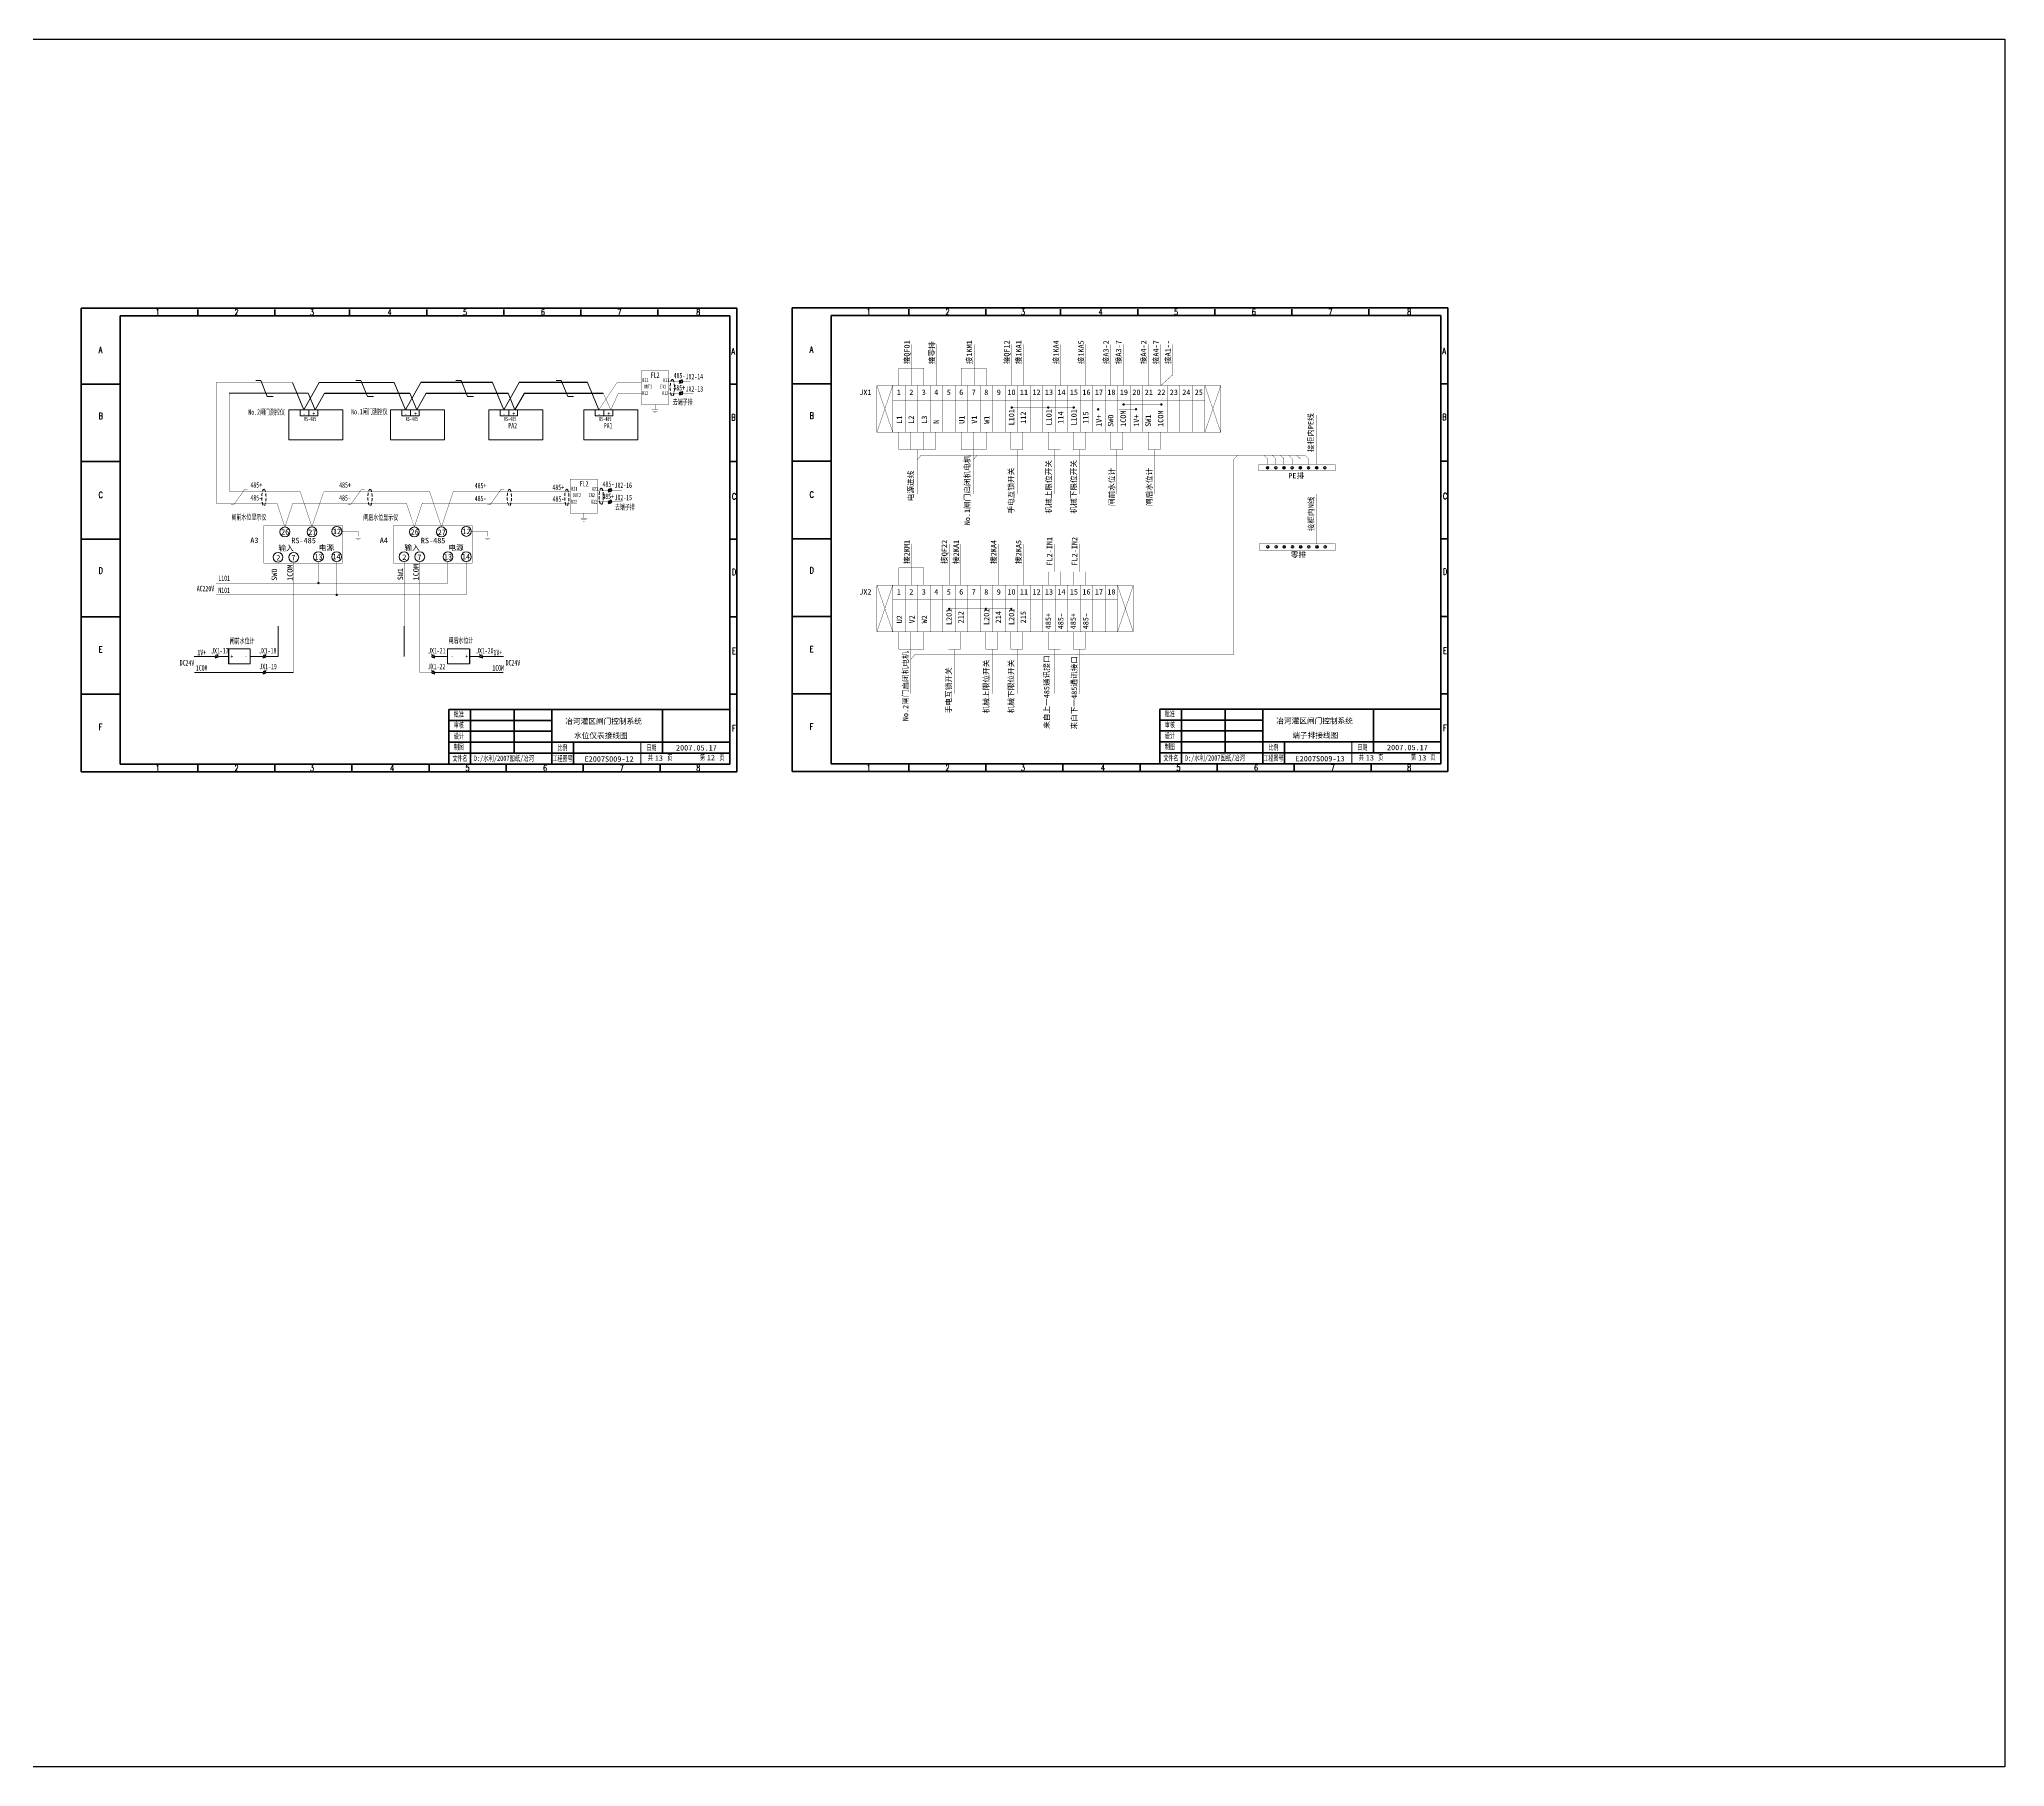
# Model space of a CAD drawing. Header units: millimetres. Extents: x 351 to 10319, y -5939 to 5511.
# Drawn here: x 5793 to 7052, y -4286 to -3180 of the extents above; entities that cross this region are included whole.
import ezdxf

# ---------------------------------------------------------------- set-up
doc = ezdxf.new("R2010")
doc.units = ezdxf.units.MM
doc.linetypes.add('DASHED', pattern=[0.75, 0.5, -0.25])
doc.layers.add('40', color=7, linetype='Continuous')
doc.layers.add('41', color=7, linetype='Continuous')
doc.styles.add('HZ', font='txt.shx', dxfattribs={"width": 0.65, "bigfont": 'hztxt.shx'})
doc.styles.add('song', font='SimSun.ttf', dxfattribs={"width": 0.65})
doc.styles.add('仿宋', font='SIMFANG.TTF', dxfattribs={"width": 0.65})

# ---------------------------------------------------------------- blocks, each defined once
blk = doc.blocks.new('A3图框')
at = {"color": 0, "lineweight": 50}
for p, q in [((167.9, 122.9), (-252.1, 122.9)), ((-177.4, 121.9), (-177.4, 117.9)), ((-128.1, 121.9), (-128.1, 117.9)), ((-80.2, 121.9), (-80.2, 117.9)), ((-30.8, 121.9), (-30.8, 117.9)), ((18.5, 121.9), (18.5, 117.9)), ((67.9, 121.9), (67.9, 117.9)), ((117.3, 121.9), (117.3, 117.9)), ((-227.1, 74.2), (-252.1, 74.2)), ((167.9, 74.2), (163.3, 74.2)), ((-227.1, 24.6), (-252.1, 24.6)), ((167.9, 24.6), (163.3, 24.6)), ((-227.1, -25.1), (-252.1, -25.1)), ((167.5, -25.1), (163.3, -25.1)), ((-227.1, -74.8), (-252.1, -74.8)), ((167.9, -74.8), (163.3, -74.8)), ((-227.1, -124.4), (-252.1, -124.4)), ((167.9, -124.4), (163.3, -124.4)), ((167.9, -174.1), (-252.1, -174.1)), ((-177.4, -169.1), (-177.4, -174.1)), ((-128.1, -169.1), (-128.1, -174.1)), ((-78.7, -169.1), (-78.7, -174.1)), ((-29.3, -169.1), (-29.3, -174.1)), ((20, -169.1), (20, -174.1)), ((69.4, -169.1), (69.4, -174.1)), ((118.8, -169.1), (118.8, -174.1))]:
    blk.add_line(p, q, dxfattribs=at)
at = {"lineweight": 20}
blk.add_line((106.3, -155.1), (106.3, -169.1), dxfattribs=at)
at = {"layer": '40', "color": 0, "lineweight": 50}
for p, q in [((163.3, 117.9), (-227.1, 117.9)), ((163.3, -169.1), (163.3, 117.9)), ((-16.7, -134.1), (163.3, -134.1)), ((-16.7, -169.1), (-16.7, -134.1)), ((-2.7, -169.1), (-2.7, -134.1)), ((25.3, -162.1), (25.3, -134.1)), ((49.3, -169.1), (49.3, -134.1)), ((120.3, -162.1), (120.3, -134.1)), ((-16.7, -141.1), (49.3, -141.1)), ((-16.7, -148.1), (49.3, -148.1)), ((-16.7, -155.1), (163.3, -155.1)), ((-16.7, -162.1), (163.3, -162.1)), ((63.3, -169.1), (63.3, -155.1)), ((63.3, -169.1), (63.3, -155.1)), ((120.3, -162.1), (120.3, -155.1)), ((-227.1, -169.1), (163.3, -169.1))]:
    blk.add_line(p, q, dxfattribs=at)
at = {"layer": '41', "color": 0, "lineweight": 50}
for p, q in [((-252.1, 122.9), (-252.1, -174.1)), ((-227.1, 117.9), (-227.1, -169.1)), ((167.9, 122.9), (167.9, -174.1))]:
    blk.add_line(p, q, dxfattribs=at)
at = {"color": 0, "lineweight": 50, "style": 'HZ', "width": 0.75}
for s, p in [('1', (-204.5, 118.3)), ('2', (-153.9, 118.3)), ('3', (-105.6, 118.3)), ('4', (-55.8, 118.3)), ('5', (-7.5, 118.3)), ('6', (42.3, 118.3)), ('7', (91.3, 118.3)), ('8', (141.8, 118.3)), ('A', (-241, 94.1)), ('A', (164.3, 93.2)), ('B', (-241, 51.8)), ('B', (164.3, 50.9)), ('C', (-241, 1.3)), ('C', (164.7, 0.3)), ('D', (-241, -47.2)), ('D', (164.7, -48.1)), ('E', (-241, -97.7)), ('E', (164.7, -98.7)), ('F', (-241, -147.3)), ('F', (164.7, -148.2)), ('1', (-204.5, -173.6)), ('2', (-153.9, -173.6)), ('3', (-105.6, -173.6)), ('4', (-54.3, -173.6)), ('5', (-6, -173.6)), ('6', (43.7, -173.6)), ('7', (92.8, -173.6)), ('8', (141.8, -173.6))]:
    blk.add_text(s, height=4, dxfattribs=at).set_placement(p)
at = {"layer": '41', "color": 0, "lineweight": 20, "style": '仿宋', "width": 0.65}
for s, p in [('批准', (-13.4, -138.9)), ('设计', (-13.4, -152.9)), ('审核', (-13.4, -145.9)), ('文件名', (-14.3, -167.2)), ('制图', (-13.4, -159.9)), ('工程图号', (49.8, -167.2)), ('比例', (53, -160.3)), ('日期', (110, -160.3)), ('共     页', (110.8, -166.8)), ('第     页', (144.2, -166.6))]:
    blk.add_text(s, height=3.5, dxfattribs=at).set_placement(p)
blk = doc.blocks.new('接地')
at = {"const_width": 0.202}
for points in [[(-2.2, 1.1), (2.2, 1.1)], [(-1.6, 0), (1.6, 0)], [(0, 4.3), (0, 1.1)], [(-0.5, -1.1), (0.5, -1.1)]]:
    blk.add_lwpolyline(points, dxfattribs=at)
at = {"flags": 9}
blk.add_attdef('S', (0, 4.3), '', height=0.0000576, dxfattribs=at)
blk = doc.blocks.new('辅助符号2')
blk.add_line((-1, 6.1), (1.5, 4.1))
at = {"const_width": 0.202}
blk.add_lwpolyline([(0.2, 4.2), (0.2, -2.6)], dxfattribs=at)
blk.add_circle((0.2, 5.1), 0.96)
at = {"flags": 9}
blk.add_attdef('S', (0.2, 6.1), '', height=0.0000576, dxfattribs=at)

msp = doc.modelspace()

# ---------------------------------------------------------------- linework, layer by layer
at = {"color": 0, "lineweight": 20}
for p, q in [((5931.999, -3398.364), (5935.284, -3398.364)), ((5935.284, -3398.364), (5939.39, -3408.489)), ((5996.148, -3398.364), (5999.433, -3398.364)), ((5999.433, -3398.364), (6003.539, -3408.489)), ((6060.296, -3398.364), (6063.581, -3398.364)), ((6063.581, -3398.364), (6067.687, -3408.489)), ((6124.445, -3398.364), (6127.729, -3398.364)), ((6127.729, -3398.364), (6131.835, -3408.489)), ((5914.999, -3406.498), (5965.658, -3406.498)), ((5939.39, -3408.489), (5943.222, -3408.489)), ((5955.633, -3399.702), (5962.822, -3417.129)), ((5962.822, -3417.129), (5972.722, -3399.702)), ((5965.658, -3406.498), (5970.043, -3417.129)), ((5970.043, -3417.129), (5976.082, -3406.498)), ((5972.722, -3399.702), (6020.703, -3399.702)), ((6003.539, -3408.489), (6007.371, -3408.489)), ((6020.703, -3399.702), (6027.892, -3417.129)), ((6027.892, -3417.129), (6037.793, -3399.702)), ((6030.728, -3406.498), (6035.114, -3417.129)), ((6035.114, -3417.129), (6041.153, -3406.498)), ((6067.687, -3408.489), (6071.519, -3408.489)), ((6083.684, -3399.702), (6090.872, -3417.129)), ((6090.872, -3417.129), (6100.773, -3399.702)), ((6093.709, -3406.498), (6098.094, -3417.129)), ((6098.094, -3417.129), (6104.133, -3406.498)), ((6131.835, -3408.489), (6135.668, -3408.489)), ((6144.627, -3399.702), (6151.816, -3417.129)), ((5966.094, -3420.908), (5966.094, -3417.191)), ((6031.164, -3420.908), (6031.164, -3417.191)), ((6094.144, -3420.908), (6094.144, -3417.191)), ((6151.816, -3417.129), (6151.816, -3417.129)), ((6155.088, -3420.908), (6155.088, -3417.191)), ((5946.284, -3555.611), (5946.284, -3574.982)), ((6027.003, -3555.611), (6027.003, -3574.982)), ((5906.087, -3574.982), (5892.633, -3574.982)), ((5905.98, -3576.121), (5908.032, -3573.844)), ((5914.469, -3574.982), (5907.926, -3574.982)), ((5928.545, -3574.982), (5936.753, -3574.982)), ((5936.646, -3576.121), (5938.698, -3573.844)), ((5938.591, -3574.982), (5946.284, -3574.982)), ((6046.722, -3576.121), (6044.67, -3573.844)), ((6054.824, -3574.982), (6046.615, -3574.982)), ((6068.899, -3574.982), (6075.443, -3574.982)), ((6077.388, -3576.121), (6075.336, -3573.844)), ((6077.281, -3574.982), (6090.735, -3574.982)), ((5892.838, -3585.284), (5936.754, -3585.284)), ((5898.875, -3585.284), (5901.998, -3585.284)), ((5936.646, -3586.377), (5938.698, -3584.1)), ((5938.59, -3585.284), (5956.082, -3585.284)), ((6046.722, -3586.377), (6044.67, -3584.1)), ((6090.531, -3585.284), (6046.614, -3585.284)), ((6084.494, -3585.284), (6081.37, -3585.284))]:
    msp.add_line(p, q, dxfattribs=at)
for p, q in [((5976.082, -3406.498), (6030.728, -3406.498)), ((6083.684, -3399.702), (6037.793, -3399.702)), ((6041.153, -3406.498), (6093.709, -3406.498)), ((6144.627, -3399.702), (6100.773, -3399.702)), ((6104.133, -3406.498), (6154.652, -3406.498)), ((5914.469, -3570.129), (5914.469, -3579.724)), ((6068.899, -3570.129), (6068.899, -3579.724))]:
    msp.add_line(p, q)
msp.add_lwpolyline([(2031.384, -3179.863), (7052.34, -3179.863), (7052.34, -4286.001), (2031.384, -4286.001)], close=True)
at = {"const_width": 0.2}
for points in [[(5931.999, -3398.364), (5935.284, -3398.364), (5939.39, -3408.489), (5943.222, -3408.489)], [(5996.148, -3398.364), (5999.433, -3398.364), (6003.539, -3408.489), (6007.371, -3408.489)], [(6060.296, -3398.364), (6063.581, -3398.364), (6067.687, -3408.489), (6071.519, -3408.489)], [(6124.445, -3398.364), (6127.729, -3398.364), (6131.835, -3408.489), (6135.668, -3408.489)], [(5914.999, -3399.702), (5908.794, -3399.702), (5906.586, -3399.702), (5906.586, -3476.82)], [(5914.344, -3399.702), (5955.633, -3399.702), (5962.822, -3417.129)], [(5914.999, -3406.498), (5914.999, -3469.246)], [(5914.999, -3406.498), (5965.658, -3406.498)], [(6151.816, -3417.129), (6151.816, -3417.129), (6151.816, -3417.129), (6144.627, -3399.702), (6100.773, -3399.702), (6090.872, -3417.129), (6083.684, -3399.702), (6037.793, -3399.702), (6027.892, -3417.129), (6020.703, -3399.702), (5972.722, -3399.702), (5962.822, -3417.129)], [(5965.658, -3406.498), (5970.043, -3417.129), (5976.082, -3406.498), (6030.728, -3406.498), (6035.114, -3417.129), (6041.153, -3406.498), (6093.709, -3406.498), (6098.094, -3417.129), (6104.133, -3406.498), (6154.652, -3406.498), (6159.508, -3417.129), (6159.508, -3417.129), (6159.508, -3417.129)], [(6151.816, -3417.129), (6163.405, -3399.702), (6179.035, -3399.702)], [(6159.508, -3417.129), (6164.273, -3406.498), (6179.035, -3406.498)], [(6439.736, -3520.752), (6447.736, -3520.752)], [(6455.736, -3520.752), (6463.736, -3520.752)], [(5946.284, -3555.611), (5946.284, -3574.982), (5938.591, -3574.982)], [(6027.003, -3555.611), (6027.003, -3574.982), (6027.003, -3574.982)], [(5892.633, -3574.982), (5906.087, -3574.982)], [(5907.925, -3574.967), (5914.469, -3574.967)], [(5914.469, -3570.129), (5928.545, -3570.129), (5928.545, -3579.724), (5914.469, -3579.724), (5914.469, -3570.129)], [(5928.545, -3574.982), (5936.753, -3574.982)], [(6027.003, -3574.982), (6044.777, -3574.982)], [(6054.824, -3574.982), (6046.615, -3574.982)], [(6068.899, -3570.129), (6054.824, -3570.129), (6054.824, -3579.724), (6068.899, -3579.724), (6068.899, -3570.129)], [(6075.443, -3574.967), (6068.899, -3574.967)], [(6090.735, -3574.982), (6077.281, -3574.982)], [(5892.838, -3585.284), (5936.754, -3585.284)], [(5938.59, -3585.284), (5956.365, -3585.284)], [(6037.085, -3585.284), (6044.778, -3585.284)], [(6090.531, -3585.284), (6046.614, -3585.284)]]:
    msp.add_lwpolyline(points, dxfattribs=at)
for points in [[(6196.402, -3391.949), (6196.402, -3413.665), (6179.035, -3413.665), (6179.035, -3391.949), (6196.402, -3391.949)], [(6150.85, -3461.494), (6150.85, -3483.21), (6133.483, -3483.21), (6133.483, -3461.494), (6150.85, -3461.494)]]:
    msp.add_lwpolyline(points, close=True, dxfattribs=at)
at = {"lineweight": 20}
for points, const_width in [([(6196.499, -3399.048), (6203.493, -3399.048)], 0.2), ([(6205.414, -3399.048), (6210.468, -3399.048)], 0.2), ([(6511.736, -3401.623), (6519.258, -3394.855)], 0.2), ([(6196.402, -3399.702), (6196.514, -3399.702)], 0.2), ([(6196.402, -3407.275), (6196.549, -3407.275)], 0.2), ([(6196.549, -3406.493), (6203.537, -3406.493)], 0.2), ([(6205.458, -3406.493), (6209.815, -3406.493)], 0.2), ([(6416.299, -3415.653), (6456, -3415.661)], 0.2), ([(6471.682, -3416.806), (6495.892, -3416.794)], 0.2), ([(6487.559, -3413.676), (6512.143, -3413.676)], 0.2), ([(6558.505, -3573.995), (6558.505, -3448.832), (6561.17, -3446.163)], 0.2), ([(5906.545, -3469.246), (5906.586, -3469.246)], 0.2), ([(5914.999, -3469.246), (5960.403, -3469.246)], 0.2), ([(5926.87, -3468.179), (5924.88, -3468.179), (5917.984, -3477.831), (5916.077, -3477.831)], 0.2), ([(5968.033, -3492.105), (5960.403, -3469.246)], 0.2), ([(5968.033, -3492.105), (5975.662, -3469.246)], 0.2), ([(5975.662, -3469.246), (5986.131, -3469.246)], 0.2), ([(5986.131, -3469.246), (6043.364, -3469.246)], 0.2), ([(6001.723, -3468.136), (5999.733, -3468.136), (5992.837, -3477.788), (5990.929, -3477.788)], 0.2), ([(6050.994, -3492.105), (6043.364, -3469.246)], 0.2), ([(6050.994, -3492.105), (6058.623, -3469.246)], 0.2), ([(6058.623, -3469.246), (6089.266, -3469.246)], 0.2), ([(6091.074, -3468.222), (6089.084, -3468.222), (6082.188, -3477.874), (6080.281, -3477.874)], 0.2), ([(6089.266, -3469.246), (6123.531, -3469.246)], 0.2), ([(6121.576, -3469.246), (6133.483, -3469.246)], 0.2), ([(6150.85, -3469.246), (6150.963, -3469.246)], 0.2), ([(6150.948, -3468.593), (6157.942, -3468.593)], 0.2), ([(6159.863, -3468.593), (6164.917, -3468.593)], 0.2), ([(5906.545, -3476.82), (5945.568, -3476.82)], 0.2), ([(5950.679, -3492.133), (5945.568, -3476.82)], 0.2), ([(5950.679, -3492.133), (5955.79, -3476.82)], 0.2), ([(5955.79, -3476.82), (5986.131, -3476.82)], 0.2), ([(5986.131, -3476.82), (6028.528, -3476.82)], 0.2), ([(6033.639, -3492.133), (6028.528, -3476.82)], 0.2), ([(6033.639, -3492.133), (6038.75, -3476.82)], 0.2), ([(6038.75, -3476.82), (6089.266, -3476.82)], 0.2), ([(6089.266, -3476.82), (6101.703, -3476.82)], 0.2), ([(6101.703, -3476.82), (6133.483, -3476.82)], 0.2), ([(6150.85, -3476.82), (6150.998, -3476.82)], 0.2), ([(6150.998, -3476.038), (6157.986, -3476.038)], 0.2), ([(6159.907, -3476.038), (6164.264, -3476.038)], 0.2), ([(5937.24, -3491.275), (5987.647, -3491.275), (5987.647, -3515.285), (5937.24, -3515.31), (5937.24, -3491.275)], 0.25), ([(5987.122, -3494.917), (5997.566, -3494.917)], 0.2), ([(6020.201, -3491.275), (6070.608, -3491.275), (6070.608, -3515.285), (6020.201, -3515.31), (6020.201, -3491.275)], 0.25), ([(6070.083, -3494.917), (6080.526, -3494.917)], 0.2), ([(5946.284, -3514.705), (5946.284, -3555.611)], 0.2), ([(5956.365, -3514.705), (5956.365, -3555.611)], 0.2), ([(5972.169, -3514.38), (5972.169, -3528.054)], 0.2), ([(5983.884, -3514.38), (5983.884, -3535.627)], 0.2), ([(6027.003, -3514.38), (6027.003, -3555.611)], 0.2), ([(6037.085, -3514.38), (6037.085, -3555.611)], 0.2), ([(6055.13, -3514.38), (6055.13, -3528.054)], 0.2), ([(6066.845, -3514.38), (6066.845, -3535.627)], 0.2), ([(5906.545, -3528.054), (6055.13, -3528.054)], 0.2), ([(5906.545, -3535.627), (6066.845, -3535.627)], 0.2), ([(6376.252, -3544.626), (6416, -3544.634)], 0.2), ([(5956.365, -3555.611), (5956.365, -3585.284)], 0.2), ([(6037.085, -3555.611), (6037.085, -3585.284)], 0.2)]:
    msp.add_lwpolyline(points, dxfattribs=dict(at, const_width=const_width))
at = {"color": 0, "lineweight": 20}
for points in [[(5953.203, -3417.129), (5987.824, -3417.129), (5987.824, -3436.357), (5953.203, -3436.357)], [(5960.476, -3417.191), (5971.712, -3417.191), (5971.712, -3420.908), (5960.476, -3420.908)], [(6018.274, -3417.129), (6052.895, -3417.129), (6052.895, -3436.357), (6018.274, -3436.357)], [(6025.546, -3417.191), (6036.782, -3417.191), (6036.782, -3420.908), (6025.546, -3420.908)], [(6081.254, -3417.129), (6115.875, -3417.129), (6115.875, -3436.357), (6081.254, -3436.357)], [(6088.526, -3417.191), (6099.762, -3417.191), (6099.762, -3420.908), (6088.526, -3420.908)], [(6142.197, -3417.129), (6176.818, -3417.129), (6176.818, -3436.357), (6142.197, -3436.357)], [(6149.47, -3417.191), (6160.706, -3417.191), (6160.706, -3420.908), (6149.47, -3420.908)]]:
    msp.add_lwpolyline(points, close=True, dxfattribs=at)
at = {"lineweight": 20, "const_width": 0.75}
for points in [[(6415.924, -3415.653, 1), (6416.674, -3415.653, 1)], [(6439.3, -3415.653, 1), (6440.05, -3415.653, 1)], [(6455.625, -3415.661, 1), (6456.375, -3415.661, 1)], [(6471.307, -3416.806, 1), (6472.057, -3416.806, 1)], [(6487.559, -3413.688, 1), (6488.309, -3413.688, 1)], [(6495.517, -3416.794, 1), (6496.267, -3416.794, 1)], [(6511.768, -3413.676, 1), (6512.518, -3413.676, 1)], [(5971.794, -3528.054, 1), (5972.544, -3528.054, 1)], [(5983.509, -3535.627, 1), (5984.259, -3535.627, 1)], [(6375.877, -3544.626, 1), (6376.627, -3544.626, 1)], [(6399.3, -3544.626, 1), (6400.05, -3544.626, 1)], [(6415.625, -3544.634, 1), (6416.375, -3544.634, 1)]]:
    msp.add_lwpolyline(points, format="xyb", close=True, dxfattribs=at)
at = {"color": 0, "lineweight": 20}
for points in [[(5914.469, -3570.129), (5928.545, -3570.129), (5928.545, -3579.724), (5914.469, -3579.724)], [(6068.899, -3570.129), (6054.824, -3570.129), (6054.824, -3579.724), (6068.899, -3579.724)]]:
    msp.add_lwpolyline(points, dxfattribs=at)
at = {"lineweight": 20}
for centre in [(5950.679, -3495.295), (5968.033, -3495.267), (5983.961, -3494.99), (6033.639, -3495.295), (6050.994, -3495.267), (6066.922, -3494.99), (5946.284, -3511.543), (5956.365, -3511.543), (5972.211, -3511.219), (5983.884, -3511.219), (6027.003, -3511.219), (6037.085, -3511.219), (6055.171, -3511.219), (6066.845, -3511.219)]:
    msp.add_circle(centre, 3.162, dxfattribs=at)
at = {"color": 0, "lineweight": 20}
for centre in [(5907.006, -3574.982), (5937.672, -3574.982), (6045.696, -3574.982), (6076.362, -3574.982), (5937.672, -3585.239), (6045.696, -3585.239)]:
    msp.add_circle(centre, 0.919, dxfattribs=at)
at = {"linetype": 'DASHED', "lineweight": 20, "ltscale": 4}
for centre in [(6198.874, -3403.014), (5937.261, -3473.277), (6005.217, -3473.277), (6094.471, -3473.277), (6131.294, -3473.246), (6153.323, -3472.559)]:
    msp.add_ellipse(centre, major_axis=(0, 5.253), ratio=0.25714078, dxfattribs=at)
at = {"layer": '40', "lineweight": 20, "ltscale": 10}
for p, q in [((6580.712, -3453.481), (6579.697, -3454.889)), ((6585.949, -3453.481), (6584.934, -3454.889)), ((6591.186, -3453.481), (6590.171, -3454.889)), ((6596.423, -3453.481), (6595.408, -3454.889)), ((6601.66, -3453.481), (6600.645, -3454.889)), ((6606.897, -3453.481), (6605.882, -3454.889)), ((6612.135, -3453.481), (6611.119, -3454.889)), ((6617.372, -3453.481), (6616.356, -3454.889)), ((6580.916, -3504.204), (6579.901, -3505.613)), ((6586.153, -3504.204), (6585.138, -3505.613)), ((6591.39, -3504.204), (6590.375, -3505.613)), ((6596.627, -3504.204), (6595.612, -3505.613)), ((6601.864, -3504.204), (6600.849, -3505.613)), ((6607.101, -3504.204), (6606.086, -3505.613)), ((6612.338, -3504.204), (6611.323, -3505.613)), ((6617.575, -3504.204), (6616.56, -3505.613))]:
    msp.add_line(p, q, dxfattribs=at)
at = {"layer": '40', "lineweight": 20, "ltscale": 10, "const_width": 0.2}
for points in [[(6352.197, -3390.368), (6352.197, -3375.256)], [(6368.211, -3401.637), (6368.211, -3375.256)], [(6392.197, -3390.368), (6392.197, -3375.256)], [(6416.181, -3401.637), (6416.181, -3375.256)], [(6423.736, -3401.637), (6423.736, -3375.256)], [(6447.736, -3401.637), (6447.736, -3375.256)], [(6463.736, -3401.637), (6463.736, -3375.256)], [(6479.736, -3401.637), (6479.736, -3375.256)], [(6487.736, -3401.637), (6487.736, -3375.256)], [(6503.736, -3401.637), (6503.736, -3375.256)], [(6511.736, -3401.637), (6511.736, -3375.256)], [(6519.258, -3394.855), (6519.258, -3375.256)], [(6343.93, -3401.623), (6343.93, -3390.368)], [(6359.939, -3401.618), (6359.939, -3390.423), (6343.93, -3390.423)], [(6352.197, -3401.623), (6352.197, -3390.368)], [(6383.93, -3401.623), (6383.93, -3390.368)], [(6399.939, -3401.618), (6399.939, -3390.423), (6383.93, -3390.423)], [(6392.197, -3401.623), (6392.197, -3390.368)], [(6329.949, -3401.623), (6550.151, -3401.623)], [(6329.949, -3401.623), (6366.689, -3401.623)], [(6329.949, -3431.437), (6340.05, -3401.623)], [(6329.949, -3401.623), (6340.05, -3431.437)], [(6329.949, -3401.623), (6329.949, -3431.437)], [(6340.05, -3401.623), (6340.05, -3431.437)], [(6340.05, -3411.01), (6540.05, -3411.01)], [(6348.05, -3401.623), (6348.05, -3431.437)], [(6356.05, -3401.623), (6356.05, -3431.437)], [(6364.05, -3401.623), (6364.05, -3431.437)], [(6372.05, -3401.623), (6372.05, -3431.437)], [(6380.05, -3401.623), (6380.05, -3431.437)], [(6388.05, -3401.623), (6388.05, -3431.437)], [(6396.05, -3401.623), (6396.05, -3431.437)], [(6404.05, -3401.623), (6404.05, -3431.437)], [(6412.05, -3401.623), (6412.05, -3431.437)], [(6420.05, -3401.623), (6420.05, -3431.437)], [(6428.05, -3401.623), (6428.05, -3431.437)], [(6436.05, -3401.623), (6436.05, -3431.437)], [(6444.05, -3401.623), (6444.05, -3431.437)], [(6452.05, -3401.623), (6452.05, -3431.437)], [(6460.05, -3401.623), (6460.05, -3431.437)], [(6468.05, -3401.623), (6468.05, -3431.437)], [(6476.05, -3401.623), (6476.05, -3431.437)], [(6484.05, -3401.623), (6484.05, -3431.437)], [(6492.05, -3401.623), (6492.05, -3431.437)], [(6500.05, -3401.623), (6500.05, -3431.437)], [(6508.05, -3401.623), (6508.05, -3431.437)], [(6516.05, -3401.623), (6516.05, -3431.437)], [(6524.05, -3401.623), (6524.05, -3431.437)], [(6532.05, -3401.623), (6532.05, -3431.437)], [(6540.05, -3401.623), (6540.05, -3431.437)], [(6540.05, -3401.623), (6550.151, -3431.437)], [(6540.05, -3431.437), (6550.151, -3401.623)], [(6540.05, -3401.623), (6540.05, -3431.437)], [(6550.151, -3401.623), (6550.151, -3431.437)], [(6611.539, -3452.27), (6611.539, -3420.341)], [(6550.151, -3431.437), (6329.949, -3431.437)], [(6343.992, -3431.356), (6343.992, -3442.551), (6367.525, -3442.551), (6367.525, -3431.437)], [(6351.734, -3431.352), (6351.734, -3442.607)], [(6360.002, -3431.352), (6360.002, -3442.607)], [(6383.992, -3431.356), (6383.992, -3442.551), (6400.002, -3442.551)], [(6391.734, -3431.352), (6391.734, -3442.607)], [(6400.002, -3431.352), (6400.002, -3442.607)], [(6415.671, -3431.356), (6415.671, -3442.551), (6423.414, -3442.551)], [(6423.414, -3431.352), (6423.414, -3442.607)], [(6439.671, -3431.356), (6439.671, -3442.551), (6447.414, -3442.551)], [(6447.414, -3431.352), (6447.414, -3442.607)], [(6455.671, -3431.356), (6455.671, -3442.551), (6463.414, -3442.551)], [(6463.414, -3431.352), (6463.414, -3442.607)], [(6479.671, -3431.356), (6479.671, -3442.551), (6487.414, -3442.551)], [(6487.414, -3431.352), (6487.414, -3442.607)], [(6503.671, -3431.356), (6503.671, -3442.551), (6511.414, -3442.551)], [(6511.414, -3431.352), (6511.414, -3442.607)], [(6355.928, -3442.56), (6355.928, -3471.071)], [(6355.928, -3449.028), (6358.298, -3446.163)], [(6358.298, -3446.163), (6603.987, -3446.163)], [(6391.734, -3442.607), (6391.734, -3471.071)], [(6391.734, -3449.028), (6394.104, -3446.163)], [(6419.689, -3442.607), (6419.689, -3471.071)], [(6443.689, -3442.607), (6443.689, -3471.071)], [(6459.689, -3442.607), (6459.689, -3471.071)], [(6483.689, -3442.607), (6483.689, -3471.071)], [(6507.689, -3442.607), (6507.689, -3471.071)], [(6580.2, -3452.278), (6580.2, -3448.509), (6577.801, -3446.163)], [(6585.437, -3452.278), (6585.437, -3448.509), (6583.039, -3446.163)], [(6590.674, -3452.278), (6590.674, -3448.509), (6588.276, -3446.163)], [(6595.911, -3452.278), (6595.911, -3448.509), (6593.513, -3446.163)], [(6601.148, -3452.278), (6601.148, -3448.509), (6598.75, -3446.163)], [(6606.385, -3452.278), (6606.385, -3448.509), (6603.987, -3446.163)], [(6611.743, -3502.994), (6611.743, -3471.065)], [(6352.197, -3518.2), (6352.197, -3503.088)], [(6376.181, -3529.469), (6376.181, -3503.088)], [(6383.736, -3529.469), (6383.736, -3503.088)], [(6407.736, -3529.469), (6407.736, -3503.088)], [(6423.736, -3529.469), (6423.736, -3503.088)], [(6443.736, -3520.752), (6443.736, -3503.088)], [(6459.736, -3520.752), (6459.736, -3503.088)], [(6343.93, -3529.455), (6343.93, -3518.2)], [(6359.939, -3529.45), (6359.939, -3518.255), (6343.93, -3518.255)], [(6352.197, -3529.455), (6352.197, -3518.2)], [(6439.736, -3529.469), (6439.736, -3520.752)], [(6447.736, -3529.469), (6447.736, -3520.752)], [(6455.736, -3529.469), (6455.736, -3520.752)], [(6463.736, -3529.469), (6463.736, -3520.752)], [(6329.949, -3529.455), (6484.05, -3529.455)], [(6329.949, -3529.455), (6366.689, -3529.455)], [(6329.949, -3559.269), (6340.05, -3529.455)], [(6329.949, -3529.455), (6340.05, -3559.269)], [(6329.949, -3529.455), (6329.949, -3559.269)], [(6340.05, -3529.455), (6340.05, -3559.269)], [(6348.05, -3529.455), (6348.05, -3559.269)], [(6356.05, -3529.455), (6356.05, -3559.269)], [(6364.05, -3529.455), (6364.05, -3559.269)], [(6372.05, -3529.455), (6372.05, -3559.269)], [(6380.05, -3529.455), (6380.05, -3559.269)], [(6388.05, -3529.455), (6388.05, -3559.269)], [(6396.05, -3529.455), (6396.05, -3559.269)], [(6404.05, -3529.455), (6404.05, -3559.269)], [(6412.05, -3529.455), (6412.05, -3559.269)], [(6420.05, -3529.455), (6420.05, -3559.269)], [(6428.05, -3529.455), (6428.05, -3559.269)], [(6436.05, -3529.455), (6436.05, -3559.269)], [(6444.05, -3529.455), (6444.05, -3559.269)], [(6452.05, -3529.455), (6452.05, -3559.269)], [(6460.05, -3529.455), (6460.05, -3559.269)], [(6468.05, -3529.455), (6468.05, -3559.269)], [(6476.05, -3529.455), (6476.05, -3559.269)], [(6484.05, -3529.455), (6494.151, -3559.269)], [(6484.05, -3559.269), (6494.151, -3529.455)], [(6484.05, -3529.455), (6484.05, -3559.269)], [(6484.05, -3529.455), (6484.05, -3559.269)], [(6484.05, -3529.455), (6484.05, -3559.269)], [(6484.05, -3529.455), (6484.05, -3559.269)], [(6484.05, -3529.455), (6494.151, -3529.455)], [(6494.151, -3529.455), (6494.151, -3559.269)], [(6340.05, -3538.842), (6484.05, -3538.842)], [(6484.05, -3559.269), (6329.949, -3559.269)], [(6343.992, -3559.188), (6343.992, -3570.383), (6360.002, -3570.383)], [(6351.734, -3559.184), (6351.734, -3570.439)], [(6360.002, -3559.184), (6360.002, -3570.439)], [(6375.671, -3559.188), (6375.671, -3570.383), (6383.414, -3570.383)], [(6383.414, -3559.184), (6383.414, -3570.439)], [(6399.671, -3559.188), (6399.671, -3570.383), (6407.414, -3570.383)], [(6407.414, -3559.184), (6407.414, -3570.439)], [(6415.671, -3559.188), (6415.671, -3570.383), (6423.414, -3570.383)], [(6423.414, -3559.184), (6423.414, -3570.439)], [(6439.671, -3559.188), (6439.671, -3570.383), (6447.414, -3570.383)], [(6447.414, -3559.184), (6447.414, -3570.439)], [(6455.671, -3559.188), (6455.671, -3570.383), (6463.414, -3570.383)], [(6463.414, -3559.184), (6463.414, -3570.439)], [(6494.151, -3559.269), (6484.05, -3559.269)], [(6351.734, -3570.439), (6351.734, -3598.902)], [(6351.734, -3576.86), (6354.104, -3573.995)], [(6354.104, -3573.995), (6558.505, -3573.995)], [(6379.689, -3570.439), (6379.689, -3598.902)], [(6403.689, -3570.439), (6403.689, -3598.902)], [(6419.689, -3570.439), (6419.689, -3598.902)], [(6443.689, -3570.439), (6443.689, -3598.902)], [(6459.689, -3570.439), (6459.689, -3598.902)]]:
    msp.add_lwpolyline(points, dxfattribs=at)
for points in [[(6574.61, -3452.2), (6623.405, -3452.2), (6623.405, -3456.222), (6574.61, -3456.222), (6574.61, -3452.2)], [(6574.813, -3502.923), (6623.609, -3502.923), (6623.609, -3506.946), (6574.813, -3506.946), (6574.813, -3502.923)]]:
    msp.add_lwpolyline(points, close=True, dxfattribs=at)
at = {"layer": '40', "lineweight": 20, "ltscale": 10}
for centre in [(6580.205, -3454.185), (6585.442, -3454.185), (6590.679, -3454.185), (6595.916, -3454.185), (6601.153, -3454.185), (6606.39, -3454.185), (6611.627, -3454.185), (6616.864, -3454.185), (6580.409, -3504.908), (6585.646, -3504.908), (6590.883, -3504.908), (6596.12, -3504.908), (6601.357, -3504.908), (6606.594, -3504.908), (6611.831, -3504.908), (6617.068, -3504.908)]:
    msp.add_circle(centre, 0.868, dxfattribs=at)

# ---------------------------------------------------------------- block references
at = {"rotation": 90}
for p in [(6209.585, -3399.287), (6209.629, -3406.73), (6164.033, -3468.832), (6164.077, -3476.275)]:
    msp.add_blockref('辅助符号2', p, dxfattribs=at)
at = {"layer": '40', "lineweight": 20, "ltscale": 10}
for name, p in [('A3图框', (6072.363, -3474.881)), ('A3图框', (6527.802, -3474.662)), ('接地', (6187.804, -3417.987)), ('接地', (6142.253, -3487.531)), ('接地', (5997.566, -3499.238)), ('接地', (6080.526, -3499.238))]:
    msp.add_blockref(name, p, dxfattribs=at)

# ---------------------------------------------------------------- texts
at = {"lineweight": 9, "style": 'song'}
for s, p in [('接QF01', (6350.874, -3387.953)), ('接零排', (6366.888, -3387.953)), ('接1KM1', (6390.874, -3387.953)), ('接QF12', (6414.857, -3387.953)), ('接1KA1', (6422.412, -3387.953)), ('接1KA4', (6446.412, -3387.953)), ('接1KA5', (6462.412, -3387.953)), ('接A3-2', (6478.412, -3387.953)), ('接A3-7', (6486.412, -3387.953)), ('接A4-2', (6502.412, -3387.953)), ('接A4-7', (6510.412, -3387.953)), ('接A1--', (6518.109, -3387.778)), ('L1', (6346.042, -3426.047)), ('L2', (6353.597, -3426.047)), ('L3', (6362.042, -3426.047)), ('N', (6369.597, -3426.047)), ('U1', (6386.042, -3426.047)), ('V1', (6394.042, -3426.047)), ('W1', (6402.042, -3426.047)), ('L101', (6417.852, -3427.091)), ('112', (6425.407, -3426.047)), ('L101', (6441.852, -3427.163)), ('114', (6449.407, -3426.047)), ('L101', (6457.852, -3427.163)), ('115', (6465.407, -3426.047)), ('1V+', (6473.852, -3428.019)), ('SW0', (6481.407, -3428.019)), ('1COM', (6489.407, -3428.019)), ('1V+', (6497.852, -3428.019)), ('SW1', (6505.407, -3428.019)), ('1COM', (6513.407, -3428.019)), ('接柜内PE线', (6609.578, -3444.179)), ('No.1闸门启闭机电机', (6389.493, -3491.049)), ('电源进线', (6353.371, -3475.687)), ('手电互锁开关', (6417.656, -3483.567)), ('机械上限位开关', (6441.656, -3483.567)), ('机械下限位开关', (6457.656, -3483.567)), ('闸前水位计', (6482.16, -3478.776)), ('闸后水位计', (6506.16, -3478.776)), ('接柜内N线', (6609.782, -3494.902)), ('接2KM1', (6350.874, -3515.784)), ('接QF22', (6374.857, -3515.784)), ('接2KA1', (6382.412, -3515.784)), ('接2KA4', (6406.412, -3515.784)), ('接2KA5', (6422.412, -3515.784)), ('FL2-IN1', (6442.249, -3516.856)), ('FL2-IN2', (6458.249, -3516.856)), ('U2', (6346.042, -3553.879)), ('V2', (6354.042, -3553.879)), ('W2', (6362.042, -3553.879)), ('L201', (6377.852, -3554.923)), ('212', (6385.407, -3553.879)), ('L201', (6401.852, -3554.923)), ('214', (6409.407, -3553.879)), ('L201', (6417.852, -3554.923)), ('215', (6425.407, -3553.879)), ('485+', (6441.407, -3557.676)), ('485-', (6449.407, -3557.676)), ('485+', (6457.407, -3557.676)), ('485-', (6465.407, -3557.676)), ('No.2闸门启闭机电机', (6349.964, -3616.511)), ('手电互锁开关', (6377.656, -3611.399)), ('机械上限位开关', (6401.656, -3611.399)), ('机械下限位开关', (6417.656, -3611.399)), ('来自上一485通讯接口', (6440.396, -3621.406)), ('来自下一485通讯接口', (6458.03, -3621.859))]:
    msp.add_text(s, height=3.5, rotation=90, dxfattribs=at).set_placement(p)
at = {"linetype": 'DASHED', "ltscale": 4, "style": 'song', "width": 0.65}
for s, height, p in [('B11', 2.45, (6179.653, -3399.304)), ('FL2', 3.5, (6185.137, -3396.635)), ('A11', 2.45, (6192.922, -3399.385)), ('485-', 3.5, (6199.749, -3396.892)), ('B12', 2.45, (6179.503, -3407.631)), ('OUT1', 2.45, (6180.658, -3403.422)), ('IN1', 2.45, (6190.911, -3403.433)), ('A12', 2.45, (6192.309, -3407.603)), ('去端子排', 3.5, (6199.165, -3413.818)), ('485+', 3.5, (6199.615, -3404.696)), ('No.2闸门测控仪', 3.5, (5927.307, -3420.297)), ('No.1闸门测控仪', 3.5, (5993.139, -3420.043)), ('PA2', 3.5, (6093.812, -3429.016)), ('PA1', 3.5, (6154.969, -3429.016)), ('485+', 3.5, (5928.642, -3466.965)), ('485-', 3.5, (5928.642, -3475.203)), ('485+', 3.5, (5985.487, -3467.035)), ('485-', 3.5, (5985.487, -3475.273)), ('485+', 3.5, (6072.317, -3467.37)), ('485-', 3.5, (6072.317, -3475.608)), ('485+', 3.5, (6122.092, -3468.454)), ('485-', 3.5, (6122.181, -3475.991)), ('B21', 2.45, (6134.102, -3468.849)), ('OUT2', 2.45, (6135.107, -3472.966)), ('FL2', 3.5, (6139.586, -3466.18)), ('IN2', 2.45, (6145.36, -3472.978)), ('A22', 2.45, (6146.758, -3477.148)), ('A21', 2.45, (6147.37, -3468.93)), ('485+', 3.5, (6154.063, -3474.241)), ('485-', 3.5, (6154.198, -3466.436)), ('闸前水位显示仪', 3.5, (5916.478, -3487.566)), ('闸后水位显示仪', 3.5, (6000.925, -3487.701)), ('B22', 2.45, (6133.952, -3477.176)), ('去端子排', 3.5, (6162.11, -3481.123)), ('L101', 3.5, (5908.071, -3526.708)), ('AC220V', 3.5, (5894.248, -3533.328)), ('N101', 3.5, (5908.071, -3534.415)), ('闸前水位计', 3.5, (5915.344, -3566.855)), ('闸后水位计', 3.5, (6055.5, -3566.496)), ('1V+', 3.5, (5894.644, -3574.239)), ('JX1-17', 3.5, (5903.474, -3573.12)), ('JX1-18', 3.5, (5934.14, -3573.12)), ('JX1-21', 3.5, (6042.458, -3573.12)), ('JX1-20', 3.5, (6073.187, -3573.12)), ('1V+', 3.5, (6084.351, -3574.239)), ('DC24V', 3.5, (5883.335, -3580.859)), ('1COM', 3.5, (5893.675, -3584.158)), ('JX1-19', 3.5, (5934.367, -3583.221)), ('JX1-22', 3.5, (6042.293, -3583.221)), ('1COM', 3.5, (6083.614, -3584.158)), ('DC24V', 3.5, (6092.122, -3580.859))]:
    msp.add_text(s, height=height, dxfattribs=at).set_placement(p)
at = {"lineweight": 9, "style": 'song', "width": 0.65}
for s, p in [('JX2-14', (6207.441, -3397.615)), ('JX2-13', (6207.441, -3405.478)), ('JX2-16', (6161.89, -3467.16)), ('JX2-15', (6161.89, -3475.023))]:
    msp.add_text(s, height=3.5, dxfattribs=at).set_placement(p)
at = {"lineweight": 9, "style": 'song'}
for s, p in [('JX1', (6318.621, -3407.627)), ('1', (6342.657, -3407.627)), ('2', (6350.657, -3407.627)), ('3', (6358.657, -3407.627)), ('4', (6366.657, -3407.627)), ('5', (6374.657, -3407.627)), ('6', (6382.657, -3407.627)), ('7', (6390.657, -3407.627)), ('8', (6398.657, -3407.627)), ('9', (6406.657, -3407.627)), ('10', (6413.521, -3407.627)), ('11', (6421.521, -3407.627)), ('12', (6429.521, -3407.627)), ('13', (6437.521, -3407.627)), ('14', (6445.521, -3407.627)), ('15', (6453.521, -3407.627)), ('16', (6461.521, -3407.627)), ('17', (6469.521, -3407.627)), ('18', (6477.521, -3407.627)), ('19', (6485.521, -3407.627)), ('20', (6493.521, -3407.627)), ('21', (6501.521, -3407.627)), ('22', (6509.521, -3407.627)), ('23', (6517.521, -3407.627)), ('24', (6525.521, -3407.627)), ('25', (6533.521, -3407.627)), ('PE排', (6593.469, -3461.031)), ('零排', (6595.037, -3511.709)), ('JX2', (6318.621, -3535.459)), ('1', (6342.657, -3535.459)), ('2', (6350.657, -3535.459)), ('3', (6358.657, -3535.459)), ('4', (6366.657, -3535.459)), ('5', (6374.657, -3535.459)), ('6', (6382.657, -3535.459)), ('7', (6390.657, -3535.459)), ('8', (6398.657, -3535.459)), ('9', (6406.657, -3535.459)), ('10', (6413.521, -3535.459)), ('11', (6421.521, -3535.459)), ('12', (6429.521, -3535.459)), ('13', (6437.521, -3535.459)), ('14', (6445.521, -3535.459)), ('15', (6453.521, -3535.459)), ('16', (6461.521, -3535.459)), ('17', (6469.521, -3535.459)), ('18', (6477.521, -3535.459))]:
    msp.add_text(s, height=3.5, dxfattribs=at).set_placement(p)
at = {"color": 0, "style": 'song'}
for s, p in [('26', (5948.28, -3497.071)), ('27', (5965.635, -3497.249)), ('12', (5981.491, -3496.704)), ('26', (6031.24, -3497.071)), ('27', (6048.595, -3497.249)), ('12', (6064.452, -3496.704)), ('2', (5945.206, -3513.554)), ('7', (5954.824, -3513.554)), ('13', (5969.609, -3513.026)), ('14', (5981.139, -3512.881)), ('2', (6025.926, -3513.23)), ('7', (6035.544, -3513.23)), ('13', (6052.569, -3513.026)), ('14', (6064.1, -3512.881))]:
    msp.add_text(s, height=3.5, dxfattribs=at).set_placement(p)
for s, p in [('SW0', (5945.655, -3526.599)), ('1COM', (5955.693, -3526.666)), ('SW1', (6026.375, -3526.275)), ('1COM', (6036.413, -3526.342))]:
    msp.add_text(s, height=3.5, rotation=90, dxfattribs=at).set_placement(p)
at = {"layer": '41', "color": 0, "style": 'song'}
for s, height, width, p in [('-', 3, 0.65, (5962.219, -3421.055)), ('RS-485', 2.5, 0.65, (5962.936, -3424.183)), ('+', 3, 0.65, (5968.436, -3421.055)), ('-', 3, 0.65, (6027.29, -3421.055)), ('RS-485', 2.5, 0.65, (6028.007, -3424.183)), ('+', 3, 0.65, (6033.506, -3421.055)), ('-', 3, 0.65, (6090.27, -3421.055)), ('RS-485', 2.5, 0.65, (6090.987, -3424.183)), ('+', 3, 0.65, (6096.486, -3421.055)), ('-', 3, 0.65, (6151.213, -3421.055)), ('RS-485', 2.5, 0.65, (6151.93, -3424.183)), ('+', 3, 0.65, (6157.43, -3421.055)), ('+', 3, 0.6, (5915.956, -3576.511)), ('-', 3, 0.6, (5925.04, -3576.511)), ('-', 3, 0.6, (6057.218, -3576.511)), ('+', 3, 0.6, (6066.332, -3576.511)), ('D:/水利/2007图纸/冶河', 3.5, 0.7, (6071.719, -3642.021)), ('D:/水利/2007图纸/冶河', 3.5, 0.7, (6527.158, -3641.802))]:
    msp.add_text(s, height=height, dxfattribs=dict(at, width=width)).set_placement(p)
for s, p in [('A3', (5928.58, -3502.405)), ('RS-485', (5954.823, -3502.552)), ('A4', (6011.457, -3502.405)), ('RS-485', (6037.784, -3502.552)), ('输入', (5946.531, -3507.401)), ('电源', (5972.458, -3507.076)), ('输入', (6027.251, -3507.076)), ('电源', (6055.419, -3507.076)), ('冶河灌区闸门控制系统', (6130.341, -3618.28)), ('水位仪表接线图', (6135.92, -3627.458)), ('冶河灌区闸门控制系统', (6585.779, -3618.061)), ('端子排接线图', (6596.028, -3627.239)), ('2007.05.17', (6201.212, -3635.291)), ('12', (6220.973, -3641.504)), ('13', (6643.085, -3641.668)), ('2007.05.17', (6656.651, -3635.072)), ('13', (6676.607, -3641.668)), ('E2007S009-12', (6142.674, -3642.453)), ('13', (6187.646, -3641.887)), ('E2007S009-13', (6598.113, -3642.234))]:
    msp.add_text(s, height=3.5, dxfattribs=at).set_placement(p)

doc.saveas('drawing.dxf')
